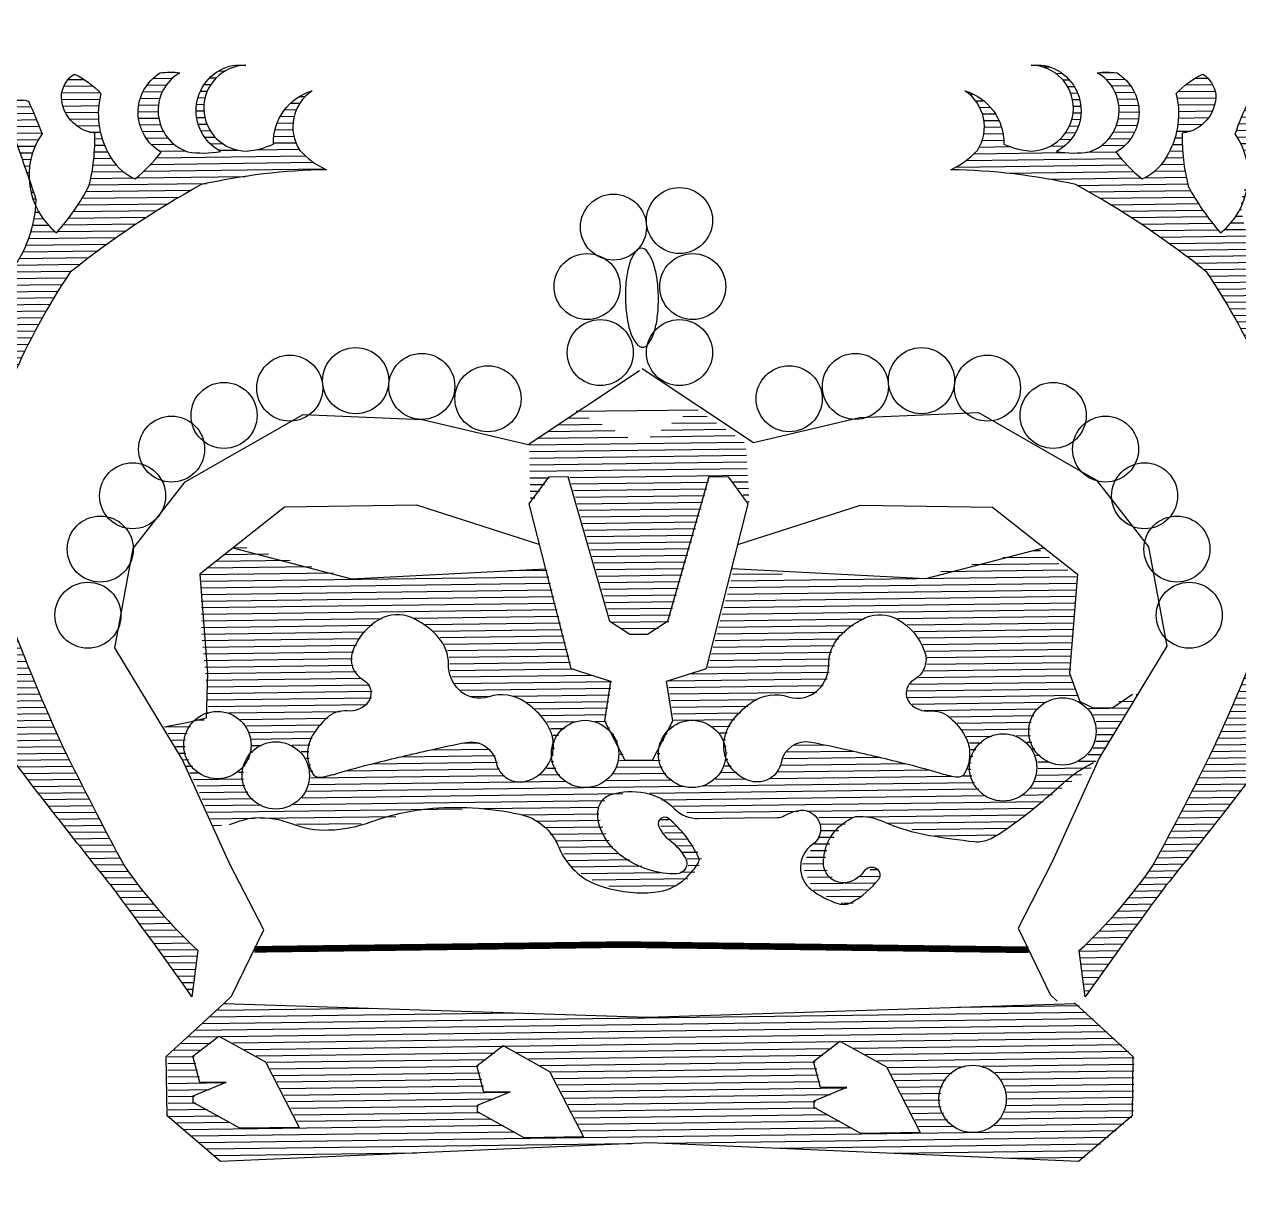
# Model space of a CAD drawing. Extents: x 0 to 1002, y -1330 to 297.
# Drawn here: x 363.824 to 365.791, y 76.65 to 78.538 of the extents above; entities that cross this region are included whole.
import ezdxf
from ezdxf.enums import TextEntityAlignment as Align

# ---------------------------------------------------------------- set-up
doc = ezdxf.new("R2010")
doc.units = 0
doc.header["$LTSCALE"] = 12
doc.header["$MEASUREMENT"] = 0
doc.layers.get('0').update_dxf_attribs({"linetype": 'CONTINUOUS'})
for name, color, linetype in [('RED', 10, 'CONTINUOUS'), ('TBLK07', 4, 'CONTINUOUS'), ('TBLK18', 4, 'CONTINUOUS'), ('TBLK25', 1, 'CONTINUOUS'), ('TBLK35', 3, 'CONTINUOUS'), ('TBLK50', 7, 'CONTINUOUS')]:
    doc.layers.add(name, color=color, linetype=linetype)
doc.styles.add('ISO', font='iso3098b.shx')

# ---------------------------------------------------------------- blocks, each defined once
blk = doc.blocks.new('*X38')
at = {"color": 0, "linetype": 'Continuous'}
for p, q in [((459.9, 530), (460.99, 530)), ((461.86, 529), (462.85, 529)), ((462.93, 528), (463.92, 528)), ((468.2, 529), (470.78, 529)), ((469.47, 528), (472.35, 528)), ((482.96, 528), (484.85, 528)), ((448.79, 526), (449.41, 526)), ((463.63, 527), (464.64, 527)), ((464.09, 526), (465.13, 526)), ((470.29, 527), (473.18, 527)), ((470.83, 526), (473.75, 526)), ((480.35, 526), (485.97, 526)), ((481.49, 527), (485.58, 527)), ((449.69, 525), (450.91, 525)), ((464.36, 525), (465.45, 525)), ((471.18, 525), (474.13, 525)), ((480.23, 525), (486.05, 525)), ((450.3, 524), (451.92, 524)), ((450.69, 523), (452.64, 523)), ((464.43, 523), (465.62, 523)), ((464.47, 524), (465.61, 524)), ((471.36, 524), (474.34, 524)), ((471.38, 523), (474.41, 523)), ((480.37, 524), (485.88, 524)), ((480.43, 523), (485.52, 523)), ((490.37, 523), (494.9, 523)), ((490.84, 524), (494.23, 524)), ((450.9, 522), (453.17, 522)), ((450.96, 521), (453.54, 521)), ((463.84, 521), (465.2, 521)), ((464.22, 522), (465.49, 522)), ((470.96, 521), (474.1, 521)), ((471.25, 522), (474.33, 522)), ((480.3, 521), (483.98, 521)), ((480.41, 522), (484.93, 522)), ((489.51, 521), (494.1, 521)), ((489.93, 522), (494.51, 522)), ((450.6, 519), (453.87, 519)), ((450.86, 520), (453.77, 520)), ((462.37, 519), (464.07, 519)), ((463.25, 520), (464.75, 520)), ((469.77, 519), (473.11, 519)), ((470.48, 520), (473.71, 520)), ((479.84, 519), (480.9, 519)), ((480.11, 520), (482.23, 520)), ((489.11, 520), (493.66, 520)), ((489.22, 519), (493.19, 519)), ((449.34, 517), (463.04, 517)), ((450.15, 518), (454.82, 518)), ((460.93, 518), (463.08, 518)), ((466.39, 517), (470.92, 517)), ((468.68, 518), (472.25, 518)), ((478.98, 517), (480.94, 517)), ((479.46, 518), (480.9, 518)), ((489.76, 518), (492.74, 518)), ((490.17, 517), (492.36, 517)), ((506.81, 517), (506.88, 517)), ((446.57, 515), (472.46, 515)), ((448.15, 516), (471.59, 516)), ((477.69, 515), (481.11, 515)), ((478.43, 516), (481.01, 516)), ((490.48, 516), (491.99, 516)), ((490.68, 515), (491.62, 515)), ((503.62, 515), (507.79, 515)), ((504.99, 516), (507.83, 516)), ((454.15, 514), (473.44, 514)), ((476.66, 514), (481.25, 514)), ((490.79, 514), (491.26, 514)), ((502.53, 514), (507.64, 514)), ((460.6, 513), (474.56, 513)), ((464.91, 512), (481.63, 512)), ((475.07, 513), (481.42, 513)), ((490.54, 512), (490.74, 512)), ((490.81, 513), (490.9, 513)), ((501.3, 512), (506.91, 512)), ((501.69, 513), (507.35, 513)), ((466.64, 511), (482.06, 511)), ((468.31, 510), (482.62, 510)), ((489.84, 510), (490.31, 510)), ((490.19, 511), (490.57, 511)), ((500.48, 510), (505.46, 510)), ((500.89, 511), (506.3, 511)), ((469.93, 509), (483.22, 509)), ((471.5, 508), (483.87, 508)), ((489.47, 508), (489.75, 508)), ((489.67, 509), (489.95, 509)), ((499.62, 508), (502.57, 508)), ((500.05, 509), (504.26, 509)), ((473.02, 507), (484.57, 507)), ((474.51, 506), (485.32, 506)), ((488.07, 506), (490.06, 506)), ((488.85, 507), (489.88, 507)), ((498.72, 506), (501.77, 506)), ((499.17, 507), (502.16, 507)), ((475.95, 505), (486.13, 505)), ((477.36, 504), (490.6, 504)), ((487.08, 505), (490.3, 505)), ((497.78, 504), (501.01, 504)), ((498.25, 505), (501.38, 505)), ((516.87, 504), (520.36, 504)), ((478.73, 503), (490.95, 503)), ((497.3, 503), (500.64, 503)), ((514.29, 503), (522.38, 503)), ((480.06, 502), (491.37, 502)), ((481.36, 501), (491.86, 501)), ((496.3, 501), (499.95, 501)), ((496.8, 502), (500.29, 502)), ((511.63, 501), (521.63, 501)), ((512.89, 502), (522.06, 502)), ((482.64, 500), (492.42, 500)), ((483.88, 499), (493.06, 499)), ((495.24, 499), (499.29, 499)), ((495.77, 500), (499.62, 500)), ((509.44, 499), (520.34, 499)), ((510.48, 500), (521.03, 500)), ((484.75, 498), (493.8, 498)), ((485.39, 497), (498.68, 497)), ((494.7, 498), (498.98, 498)), ((509.02, 497), (518.71, 497)), ((509.22, 498), (519.57, 498)), ((486, 496), (498.39, 496)), ((486.6, 495), (498.11, 495)), ((508.49, 495), (516.68, 495)), ((508.77, 496), (517.76, 496)), ((487.19, 494), (497.83, 494)), ((487.76, 493), (497.57, 493)), ((507.81, 493), (514.07, 493)), ((508.17, 494), (515.47, 494)), ((488.31, 492), (497.32, 492)), ((488.85, 491), (497.07, 491)), ((506.96, 491), (511.7, 491)), ((507.41, 492), (512.43, 492)), ((489.38, 490), (496.84, 490)), ((506.47, 490), (511.12, 490)), ((489.89, 489), (496.61, 489)), ((490.39, 488), (496.4, 488)), ((505.34, 488), (509.96, 488)), ((505.93, 489), (510.54, 489)), ((490.88, 487), (496.19, 487)), ((491.35, 486), (496.22, 486)), ((503.99, 486), (508.8, 486)), ((504.7, 487), (509.38, 487)), ((491.81, 485), (496.91, 485)), ((492.25, 484), (497.76, 484)), ((502.31, 484), (507.64, 484)), ((503.24, 485), (508.22, 485)), ((492.68, 483), (498.83, 483)), ((493.02, 482), (506.48, 482)), ((501.15, 483), (507.06, 483)), ((493.21, 481), (505.9, 481)), ((493.39, 480), (505.32, 480)), ((493.57, 479), (504.74, 479)), ((493.74, 478), (504.16, 478)), ((493.9, 477), (503.58, 477)), ((494.05, 476), (503, 476)), ((494.2, 475), (502.42, 475)), ((511.16, 475), (519.62, 475)), ((494.34, 474), (501.84, 474)), ((494.47, 473), (501.26, 473)), ((511.59, 474), (520.73, 474)), ((512.26, 473), (521.74, 473)), ((494.59, 472), (500.68, 472)), ((494.71, 471), (500.11, 471)), ((512.73, 472), (522.66, 472)), ((513.05, 471), (523.51, 471)), ((494.82, 470), (499.61, 470)), ((494.92, 469), (499.52, 469)), ((513.23, 470), (524.29, 470)), ((513.28, 469), (524.92, 469)), ((495.02, 468), (499.51, 468)), ((513.2, 468), (525.42, 468)), ((495.11, 467), (499.6, 467)), ((495.19, 466), (499.77, 466)), ((512.65, 466), (518.5, 466)), ((513, 467), (525.88, 467)), ((519.55, 466), (526.32, 466)), ((495.26, 465), (500.05, 465)), ((495.33, 464), (500.42, 464)), ((511.44, 464), (516.17, 464)), ((512.15, 465), (517.22, 465)), ((519.79, 465), (526.37, 465)), ((520.4, 464), (525.76, 464)), ((495.39, 463), (500.91, 463)), ((495.4, 462), (501.69, 462)), ((508.93, 462), (514.55, 462)), ((510.44, 463), (515.29, 463)), ((521.84, 463), (524.32, 463)), ((495.18, 460), (514.37, 460)), ((495.29, 461), (514.37, 461)), ((494.94, 458), (514.61, 458)), ((495.06, 459), (514.46, 459)), ((494.81, 457), (514.86, 457)), ((494.52, 455), (504.53, 455)), ((494.67, 456), (505.97, 456)), ((509.1, 456), (515.18, 456)), ((509.98, 455), (515.6, 455)), ((494.22, 453), (502.71, 453)), ((494.37, 454), (503.49, 454)), ((510.91, 454), (516.14, 454)), ((511.88, 453), (516.84, 453)), ((493.89, 451), (501.64, 451)), ((494.05, 452), (502.1, 452)), ((512.9, 452), (517.75, 452)), ((513.98, 451), (518.97, 451)), ((530.67, 451), (531.15, 451)), ((493.53, 449), (501.08, 449)), ((493.71, 450), (501.3, 450)), ((515.12, 450), (520.76, 450)), ((516.33, 449), (530.96, 449)), ((528.88, 450), (531.09, 450)), ((493.14, 447), (500.95, 447)), ((493.34, 448), (500.96, 448)), ((517.61, 448), (530.78, 448)), ((518.98, 447), (530.54, 447)), ((492.88, 446), (501.41, 446)), ((520.44, 446), (530.23, 446)), ((492.09, 444), (510.86, 444)), ((492.49, 445), (509.42, 445)), ((521.91, 445), (529.86, 445)), ((523.44, 444), (529.41, 444)), ((491.29, 442), (513.7, 442)), ((491.69, 443), (512.29, 443)), ((525.08, 443), (528.89, 443)), ((526.85, 442), (528.28, 442)), ((490.47, 440), (516.49, 440)), ((490.88, 441), (515.1, 441)), ((489.63, 438), (519.23, 438)), ((490.05, 439), (517.87, 439)), ((527.89, 438), (529.77, 438)), ((488.78, 436), (500.07, 436)), ((489.21, 437), (503.37, 437)), ((505.8, 437), (520.56, 437)), ((506.79, 436), (521.87, 436)), ((527.43, 436), (533.9, 436)), ((527.83, 437), (532.24, 437)), ((487.9, 434), (497.82, 434)), ((488.34, 435), (498.57, 435)), ((507.65, 435), (523.16, 435)), ((508.39, 434), (536.21, 434)), ((526.49, 435), (535.17, 435)), ((487.46, 433), (497.12, 433)), ((509.04, 433), (516.33, 433)), ((520.47, 433), (537.06, 433)), ((486.56, 431), (495.85, 431)), ((487.01, 432), (496.46, 432)), ((507.33, 431), (513.99, 431)), ((509.6, 432), (514.99, 432)), ((524.01, 432), (537.78, 432)), ((525.97, 431), (538.37, 431)), ((485.64, 429), (494.74, 429)), ((486.1, 430), (495.28, 430)), ((505.85, 429), (512.65, 429)), ((506.38, 430), (513.23, 430)), ((526.73, 430), (538.87, 430)), ((527.66, 429), (539.28, 429)), ((484.7, 427), (493.78, 427)), ((485.17, 428), (494.25, 428)), ((505.59, 427), (511.6, 427)), ((505.6, 428), (512.09, 428)), ((528.8, 428), (539.52, 428)), ((530.27, 427), (539.21, 427)), ((483.7, 425), (492.45, 425)), ((484.21, 426), (493.23, 426)), ((505.79, 426), (511.2, 426)), ((506.26, 425), (510.87, 425)), ((532.34, 426), (538.84, 426)), ((482.67, 423), (490.87, 423)), ((483.18, 424), (491.66, 424)), ((507.12, 424), (510.62, 424)), ((509.08, 423), (510.43, 423)), ((482.15, 422), (490.08, 422)), ((481.1, 420), (488.5, 420)), ((481.62, 421), (489.29, 421)), ((480.04, 418), (486.9, 418)), ((480.57, 419), (487.7, 419)), ((478.97, 416), (485.3, 416)), ((479.51, 417), (486.1, 417)), ((477.89, 414), (483.69, 414)), ((478.43, 415), (484.49, 415)), ((476.8, 412), (482.07, 412)), ((477.35, 413), (482.88, 413)), ((476.25, 411), (481.25, 411)), ((475.14, 409), (479.62, 409)), ((475.7, 410), (480.44, 410)), ((473.7, 407), (477.98, 407)), ((474.45, 408), (478.8, 408)), ((472.14, 405), (476.37, 405)), ((472.93, 406), (477.15, 406)), ((470.46, 403), (474.84, 403)), ((471.31, 404), (475.61, 404)), ((468.67, 401), (473.33, 401)), ((469.58, 402), (474.08, 402)), ((467.73, 400), (472.57, 400)), ((465.73, 398), (471.07, 398)), ((466.75, 399), (471.82, 399)), ((463.71, 396), (469.58, 396)), ((464.68, 397), (470.33, 397)), ((463.83, 395), (468.84, 395)), ((463.94, 394), (468.11, 394)), ((464.06, 393), (467.37, 393)), ((464.18, 392), (466.64, 392)), ((464.29, 391), (465.91, 391)), ((464.41, 390), (465.19, 390))]:
    blk.add_line(p, q, dxfattribs=at)
blk = doc.blocks.new('*X34')
at = {"color": 0, "linetype": 'Continuous'}
for p, q in [((52207.64, 34366), (52210.69, 34366)), ((52208.75, 34367), (52227.2, 34367)), ((52224.87, 34366), (52228.58, 34366)), ((52204.55, 34364), (52214.56, 34364)), ((52206.1, 34365), (52212.63, 34365)), ((52221.54, 34364), (52231.35, 34364)), ((52223.2, 34365), (52229.97, 34365)), ((52201.6, 34362), (52234.11, 34362)), ((52203.01, 34363), (52216.5, 34363)), ((52219.87, 34363), (52232.73, 34363)), ((52201.6, 34361), (52234.36, 34361)), ((52201.6, 34360), (52234.41, 34360)), ((52201.6, 34359), (52234.46, 34359)), ((52201.6, 34358), (52234.51, 34358)), ((52201.6, 34357), (52204.53, 34357)), ((52207.63, 34357), (52234.57, 34357)), ((52201.6, 34356), (52203.78, 34356)), ((52201.6, 34355), (52203.03, 34355)), ((52207.9, 34356), (52228.65, 34356)), ((52208.17, 34355), (52228.35, 34355)), ((52232.42, 34356), (52234.62, 34356)), ((52233.13, 34355), (52234.67, 34355)), ((52201.6, 34354), (52202.28, 34354)), ((52208.44, 34354), (52228.05, 34354)), ((52208.72, 34353), (52227.75, 34353)), ((52233.84, 34354), (52234.72, 34354)), ((52234.55, 34353), (52234.77, 34353)), ((52208.99, 34352), (52227.45, 34352)), ((52209.26, 34351), (52227.15, 34351)), ((52209.54, 34350), (52226.85, 34350)), ((52209.81, 34349), (52226.55, 34349)), ((52156.75, 34347), (52158.6, 34347)), ((52210.08, 34348), (52226.24, 34348)), ((52210.35, 34347), (52225.94, 34347)), ((52155.31, 34346), (52161.86, 34346)), ((52210.63, 34346), (52225.64, 34346)), ((52152.45, 34344), (52168.38, 34344)), ((52153.88, 34345), (52165.12, 34345)), ((52210.9, 34345), (52225.34, 34345)), ((52211.17, 34344), (52225.04, 34344)), ((52273.03, 34344), (52280.13, 34344)), ((52277.72, 34345), (52278.76, 34345)), ((52151.6, 34343), (52171.64, 34343)), ((52151.6, 34342), (52204.26, 34342)), ((52198.24, 34343), (52204.02, 34343)), ((52211.44, 34343), (52224.74, 34343)), ((52211.72, 34342), (52224.44, 34342)), ((52232.09, 34342), (52239.58, 34342)), ((52263.65, 34342), (52282.87, 34342)), ((52268.34, 34343), (52281.5, 34343)), ((52151.6, 34341), (52204.5, 34341)), ((52151.6, 34340), (52204.74, 34340)), ((52211.99, 34341), (52224.14, 34341)), ((52212.26, 34340), (52223.84, 34340)), ((52231.54, 34340), (52284.04, 34340)), ((52231.82, 34341), (52284.11, 34341)), ((52151.6, 34339), (52204.98, 34339)), ((52151.6, 34338), (52205.22, 34338)), ((52212.54, 34339), (52223.54, 34339)), ((52212.81, 34338), (52223.24, 34338)), ((52230.98, 34338), (52283.9, 34338)), ((52231.26, 34339), (52283.97, 34339)), ((52151.6, 34337), (52205.46, 34337)), ((52151.6, 34336), (52178.94, 34336)), ((52183.8, 34336), (52205.7, 34336)), ((52213.08, 34337), (52222.94, 34337)), ((52213.35, 34336), (52222.63, 34336)), ((52230.42, 34336), (52283.76, 34336)), ((52230.7, 34337), (52283.83, 34337)), ((52151.6, 34335), (52177.42, 34335)), ((52185.51, 34335), (52205.94, 34335)), ((52213.74, 34335), (52222.33, 34335)), ((52230.14, 34335), (52251.9, 34335)), ((52256.97, 34335), (52283.69, 34335)), ((52151.6, 34334), (52176.36, 34334)), ((52151.64, 34333), (52175.58, 34333)), ((52186.73, 34334), (52206.18, 34334)), ((52187.68, 34333), (52206.42, 34333)), ((52215.24, 34334), (52220.78, 34334)), ((52229.59, 34333), (52248.95, 34333)), ((52229.86, 34334), (52250.18, 34334)), ((52258.44, 34334), (52283.62, 34334)), ((52259.45, 34333), (52283.55, 34333)), ((52151.73, 34332), (52175, 34332)), ((52151.82, 34331), (52174.57, 34331)), ((52188.35, 34332), (52206.66, 34332)), ((52188.78, 34331), (52206.9, 34331)), ((52229.03, 34331), (52247.36, 34331)), ((52229.31, 34332), (52248.01, 34332)), ((52260.21, 34332), (52283.48, 34332)), ((52260.78, 34331), (52283.41, 34331)), ((52151.91, 34330), (52174.38, 34330)), ((52152.01, 34329), (52174.48, 34329)), ((52189.03, 34330), (52207.14, 34330)), ((52189.1, 34329), (52207.38, 34329)), ((52228.47, 34329), (52246.72, 34329)), ((52228.75, 34330), (52246.95, 34330)), ((52261.2, 34330), (52283.34, 34330)), ((52261.4, 34329), (52283.26, 34329)), ((52152.1, 34328), (52174.89, 34328)), ((52152.19, 34327), (52175.8, 34327)), ((52189.16, 34328), (52207.87, 34328)), ((52189.41, 34327), (52210.87, 34327)), ((52225.44, 34327), (52246.53, 34327)), ((52228.19, 34328), (52246.66, 34328)), ((52260.91, 34327), (52283.12, 34327)), ((52261.31, 34328), (52283.19, 34328)), ((52152.28, 34326), (52176.94, 34326)), ((52152.38, 34325), (52177.28, 34325)), ((52189.89, 34326), (52213.59, 34326)), ((52190.69, 34325), (52213.42, 34325)), ((52222.16, 34326), (52246.19, 34326)), ((52222.23, 34325), (52245.6, 34325)), ((52258.79, 34325), (52283.45, 34325)), ((52260.03, 34326), (52283.05, 34326)), ((52152.41, 34324), (52177.17, 34324)), ((52152.44, 34323), (52176.51, 34323)), ((52192.29, 34324), (52195.32, 34324)), ((52198.69, 34324), (52213.25, 34324)), ((52200.73, 34323), (52213.09, 34323)), ((52222.37, 34324), (52244.61, 34324)), ((52222.51, 34323), (52235.62, 34323)), ((52258.38, 34324), (52283.84, 34324)), ((52258.44, 34323), (52284.24, 34323)), ((52292.98, 34323), (52293.33, 34323)), ((52152.29, 34322), (52152.48, 34322)), ((52155.6, 34322), (52172.38, 34322)), ((52201.95, 34322), (52212.92, 34322)), ((52222.65, 34322), (52234.13, 34322)), ((52259.02, 34322), (52279.39, 34322)), ((52284.47, 34322), (52284.63, 34322)), ((52290.3, 34322), (52292.67, 34322)), ((52145.8, 34320), (52149.7, 34320)), ((52150.57, 34321), (52151.81, 34321)), ((52157.32, 34321), (52170.5, 34321)), ((52158.19, 34320), (52169.52, 34320)), ((52202.93, 34321), (52212.75, 34321)), ((52203.71, 34320), (52208.22, 34320)), ((52210.98, 34320), (52212.65, 34320)), ((52222.79, 34321), (52233, 34321)), ((52222.93, 34320), (52232.1, 34320)), ((52260.83, 34321), (52278.15, 34321)), ((52264.8, 34320), (52277.44, 34320)), ((52285.71, 34321), (52292.02, 34321)), ((52286.42, 34320), (52291.37, 34320)), ((52146.34, 34319), (52149.18, 34319)), ((52146.88, 34318), (52148.91, 34318)), ((52158.71, 34319), (52168.74, 34319)), ((52158.98, 34318), (52168.13, 34318)), ((52204.26, 34319), (52206.33, 34319)), ((52204.63, 34318), (52205.41, 34318)), ((52212.88, 34319), (52213.15, 34319)), ((52213.65, 34318), (52213.79, 34318)), ((52221.77, 34318), (52221.89, 34318)), ((52222.43, 34319), (52222.8, 34319)), ((52228.81, 34319), (52231.43, 34319)), ((52229.84, 34318), (52230.97, 34318)), ((52265.79, 34319), (52277.03, 34319)), ((52266.57, 34318), (52276.85, 34318)), ((52286.83, 34319), (52290.71, 34319)), ((52287.01, 34318), (52290.06, 34318)), ((52147.42, 34317), (52148.85, 34317)), ((52147.95, 34316), (52148.98, 34316)), ((52158.91, 34316), (52159.06, 34316)), ((52159.04, 34317), (52160.41, 34317)), ((52165.06, 34317), (52167.75, 34317)), ((52166.4, 34316), (52167.6, 34316)), ((52186.11, 34316), (52195.06, 34316)), ((52191.11, 34317), (52193.38, 34317)), ((52204.58, 34316), (52204.81, 34316)), ((52204.81, 34317), (52204.87, 34317)), ((52214.15, 34317), (52214.33, 34317)), ((52214.62, 34316), (52214.65, 34316)), ((52220.83, 34316), (52220.83, 34316)), ((52221.17, 34317), (52221.36, 34317)), ((52230.44, 34317), (52230.69, 34317)), ((52230.6, 34316), (52230.78, 34316)), ((52241.16, 34316), (52245.77, 34316)), ((52267.2, 34317), (52271.05, 34317)), ((52267.61, 34316), (52269.43, 34316)), ((52274.7, 34317), (52276.86, 34317)), ((52276.32, 34316), (52277.08, 34316)), ((52286.78, 34316), (52288.75, 34316)), ((52286.99, 34317), (52289.41, 34317)), ((52148.47, 34315), (52149.33, 34315)), ((52149, 34314), (52149.96, 34314)), ((52157.87, 34314), (52157.93, 34314)), ((52158.31, 34315), (52158.56, 34315)), ((52167.15, 34315), (52167.61, 34315)), ((52167.59, 34314), (52167.79, 34314)), ((52177.22, 34314), (52196.12, 34314)), ((52181.56, 34315), (52195.78, 34315)), ((52204.24, 34314), (52204.62, 34314)), ((52204.5, 34315), (52204.63, 34315)), ((52214.58, 34314), (52220.78, 34314)), ((52214.7, 34315), (52215.15, 34315)), ((52220.3, 34315), (52220.71, 34315)), ((52230.7, 34315), (52230.9, 34315)), ((52230.83, 34314), (52230.99, 34314)), ((52239.43, 34314), (52254.08, 34314)), ((52239.99, 34315), (52250.05, 34315)), ((52267.8, 34315), (52268.59, 34315)), ((52267.81, 34314), (52268.09, 34314)), ((52277.16, 34315), (52277.53, 34315)), ((52277.66, 34314), (52278.3, 34314)), ((52285.56, 34314), (52287.45, 34314)), ((52286.33, 34315), (52288.1, 34315)), ((52149.53, 34313), (52151.02, 34313)), ((52150.05, 34312), (52157.65, 34312)), ((52156.87, 34313), (52157.66, 34313)), ((52167.8, 34313), (52168.14, 34313)), ((52167.81, 34312), (52197.17, 34312)), ((52173.31, 34313), (52196.44, 34313)), ((52202.53, 34312), (52205.55, 34312)), ((52203.59, 34313), (52204.95, 34313)), ((52213.66, 34312), (52221.6, 34312)), ((52214.25, 34313), (52221.07, 34313)), ((52230.01, 34312), (52232.33, 34312)), ((52230.55, 34313), (52231.5, 34313)), ((52238.62, 34312), (52261.53, 34312)), ((52239.14, 34313), (52257.96, 34313)), ((52267.33, 34312), (52267.78, 34312)), ((52267.65, 34313), (52267.83, 34313)), ((52277.92, 34313), (52279.69, 34313)), ((52277.97, 34312), (52286, 34312)), ((52284.17, 34313), (52286.79, 34313)), ((52150.57, 34311), (52157.85, 34311)), ((52167.62, 34311), (52206.56, 34311)), ((52212.65, 34311), (52222.5, 34311)), ((52229.11, 34311), (52233.77, 34311)), ((52237.51, 34311), (52264.99, 34311)), ((52266.62, 34311), (52267.93, 34311)), ((52277.82, 34311), (52284.53, 34311)), ((52150.97, 34310), (52158.27, 34310)), ((52151.36, 34309), (52158.99, 34309)), ((52166.48, 34309), (52215.05, 34309)), ((52167.2, 34310), (52224.33, 34310)), ((52219.11, 34309), (52268.93, 34309)), ((52227.28, 34310), (52268.29, 34310)), ((52276.81, 34309), (52281.59, 34309)), ((52277.46, 34310), (52283.06, 34310)), ((52151.75, 34308), (52160.26, 34308)), ((52152.14, 34307), (52190.71, 34307)), ((52165.2, 34308), (52212.3, 34308)), ((52193.91, 34307), (52211.36, 34307)), ((52220.91, 34308), (52270.04, 34308)), ((52222.7, 34307), (52278.64, 34307)), ((52275.71, 34308), (52280.11, 34308)), ((52152.54, 34306), (52159.15, 34306)), ((52152.93, 34305), (52154.24, 34305)), ((52160.1, 34306), (52180.64, 34306)), ((52165.6, 34305), (52175.38, 34305)), ((52199.81, 34306), (52211.36, 34306)), ((52201.81, 34305), (52211.57, 34305)), ((52220.72, 34305), (52221.94, 34305)), ((52224.7, 34306), (52241.63, 34306)), ((52242.94, 34306), (52277.2, 34306)), ((52244.67, 34305), (52249.94, 34305)), ((52251.17, 34305), (52275.9, 34305)), ((52203.25, 34304), (52211.96, 34304)), ((52203.98, 34303), (52212.38, 34303)), ((52220.72, 34304), (52223.14, 34304)), ((52221.29, 34303), (52224.1, 34303)), ((52245.01, 34304), (52248.67, 34304)), ((52245.01, 34303), (52247.62, 34303)), ((52255.05, 34304), (52274.6, 34304)), ((52258.72, 34303), (52273.29, 34303)), ((52204.72, 34302), (52212.87, 34302)), ((52205.46, 34301), (52213.36, 34301)), ((52222.02, 34302), (52224.9, 34302)), ((52222.96, 34301), (52225.59, 34301)), ((52243.94, 34301), (52246.29, 34301)), ((52244.55, 34302), (52246.96, 34302)), ((52262.14, 34302), (52271.79, 34302)), ((52206.01, 34300), (52214.22, 34300)), ((52223.9, 34300), (52226.26, 34300)), ((52243.33, 34300), (52245.82, 34300)), ((52206.54, 34299), (52215.91, 34299)), ((52207.08, 34298), (52217.8, 34298)), ((52224.65, 34299), (52226.82, 34299)), ((52224.79, 34298), (52226.5, 34298)), ((52242.12, 34298), (52245.35, 34298)), ((52242.73, 34299), (52245.58, 34299)), ((52208.56, 34297), (52220.52, 34297)), ((52210.22, 34296), (52224.74, 34296)), ((52223.56, 34297), (52225.79, 34297)), ((52242.4, 34297), (52245.81, 34297)), ((52242.84, 34296), (52246.59, 34296)), ((52250.44, 34296), (52253.75, 34296)), ((52252.36, 34297), (52253.61, 34297)), ((52212.76, 34295), (52222.64, 34295)), ((52243.28, 34295), (52248.28, 34295)), ((52243.74, 34294), (52251.88, 34294)), ((52248.52, 34295), (52252.97, 34295)), ((52245.7, 34293), (52250.79, 34293)), ((52247.88, 34292), (52249.71, 34292))]:
    blk.add_line(p, q, dxfattribs=at)
blk = doc.blocks.new('*X37')
at = {"color": 0, "linetype": 'Continuous'}
for p, q in [((312.33, 530), (314.73, 530)), ((325.15, 530), (328.1, 530)), ((333.77, 530), (334.78, 530)), ((335.09, 531), (336.12, 531)), ((311.3, 528), (317.11, 528)), ((311.66, 529), (316.07, 529)), ((323.62, 528), (326.57, 528)), ((324.24, 529), (327.18, 529)), ((332.33, 528), (333.38, 528)), ((332.92, 529), (333.94, 529)), ((302.44, 526), (306.64, 526)), ((304.56, 527), (305.54, 527)), ((311.29, 527), (317.07, 527)), ((311.48, 526), (316.91, 526)), ((322.96, 526), (325.95, 526)), ((323.21, 527), (326.17, 527)), ((331.72, 526), (332.84, 526)), ((331.94, 527), (333.03, 527)), ((345.98, 526), (347.38, 526)), ((347.33, 527), (348.22, 527)), ((302.55, 525), (307.06, 525)), ((311.87, 525), (316.83, 525)), ((322.86, 525), (325.88, 525)), ((331.64, 525), (332.82, 525)), ((345.05, 525), (346.82, 525)), ((302.92, 524), (307.46, 524)), ((303.31, 523), (307.84, 523)), ((312.5, 524), (316.84, 524)), ((313.5, 523), (316.93, 523)), ((322.91, 524), (325.97, 524)), ((323.11, 523), (326.21, 523)), ((331.71, 524), (332.95, 524)), ((331.92, 523), (333.24, 523)), ((343.88, 523), (346.29, 523)), ((344.37, 524), (346.47, 524)), ((303.74, 522), (308.21, 522)), ((304.19, 521), (307.73, 521)), ((315.47, 522), (317.1, 522)), ((316.27, 521), (317.36, 521)), ((323.46, 522), (326.63, 522)), ((324.01, 521), (327.28, 521)), ((332.3, 522), (333.73, 522)), ((332.87, 521), (334.46, 521)), ((343.35, 521), (346.39, 521)), ((343.55, 522), (346.26, 522)), ((289.39, 519), (291.75, 519)), ((304.56, 520), (307.21, 520)), ((304.9, 519), (306.81, 519)), ((316.16, 519), (318.18, 519)), ((316.23, 520), (317.72, 520)), ((324.8, 520), (328.24, 520)), ((326, 519), (329.85, 519)), ((333.71, 520), (335.59, 520)), ((334.98, 519), (337.84, 519)), ((340.55, 519), (347.17, 519)), ((343.27, 520), (346.68, 520)), ((289.27, 518), (293.13, 518)), ((289.38, 517), (294.23, 517)), ((305.25, 518), (306.51, 518)), ((305.58, 517), (306.32, 517)), ((315.93, 517), (319.42, 517)), ((316.06, 518), (318.7, 518)), ((324.68, 517), (349.31, 517)), ((325.59, 518), (348.09, 518)), ((289.62, 516), (295.13, 516)), ((290, 515), (295.57, 515)), ((305.92, 516), (306.22, 516)), ((306.21, 515), (306.25, 515)), ((315.55, 515), (321.92, 515)), ((315.76, 516), (320.41, 516)), ((322.48, 515), (338.98, 515)), ((323.65, 516), (350.94, 516)), ((290.54, 514), (295.95, 514)), ((306.29, 514), (306.57, 514)), ((315.31, 514), (333.07, 514)), ((291.28, 513), (296.33, 513)), ((292.32, 512), (296.72, 512)), ((306.47, 513), (306.9, 513)), ((306.74, 512), (307.22, 512)), ((314.2, 512), (328.95, 512)), ((314.8, 513), (330.73, 513)), ((293.9, 511), (297.12, 511)), ((294.58, 510), (297.53, 510)), ((307.08, 510), (307.61, 510)), ((307.12, 511), (307.2, 511)), ((312.86, 510), (325.55, 510)), ((313.55, 511), (327.22, 511)), ((294.95, 509), (297.95, 509)), ((295.31, 508), (298.38, 508)), ((306.67, 508), (309.04, 508)), ((306.9, 509), (308.24, 509)), ((311.3, 508), (322.36, 508)), ((312.11, 509), (323.93, 509)), ((274.44, 506), (282.49, 506)), ((275.11, 507), (280.42, 507)), ((295.66, 507), (298.82, 507)), ((296, 506), (299.26, 506)), ((306.04, 506), (319.34, 506)), ((306.38, 507), (310.07, 507)), ((310.42, 507), (320.83, 507)), ((274.75, 505), (283.82, 505)), ((275.18, 504), (285.02, 504)), ((296.33, 505), (299.72, 505)), ((296.64, 504), (300.19, 504)), ((305.15, 504), (316.49, 504)), ((305.63, 505), (317.9, 505)), ((275.77, 503), (286.11, 503)), ((296.95, 503), (300.67, 503)), ((304.6, 503), (315.12, 503)), ((276.44, 502), (287.11, 502)), ((277.18, 501), (287.39, 501)), ((297.25, 502), (301.17, 502)), ((297.54, 501), (301.67, 501)), ((303.24, 501), (312.48, 501)), ((303.97, 502), (313.79, 502)), ((278, 500), (287.56, 500)), ((278.92, 499), (287.78, 499)), ((297.81, 500), (302.18, 500)), ((298.08, 499), (311.04, 499)), ((302.42, 500), (311.7, 500)), ((279.95, 498), (288.03, 498)), ((281.11, 497), (288.31, 497)), ((298.34, 498), (310.39, 498)), ((298.59, 497), (309.76, 497)), ((282.44, 496), (288.64, 496)), ((283.98, 495), (289, 495)), ((298.83, 496), (309.14, 496)), ((299.06, 495), (308.54, 495)), ((284.72, 494), (289.41, 494)), ((285.27, 493), (289.86, 493)), ((299.28, 494), (307.96, 494)), ((299.49, 493), (307.39, 493)), ((285.81, 492), (290.36, 492)), ((286.36, 491), (290.9, 491)), ((299.69, 492), (306.83, 492)), ((299.88, 491), (306.29, 491)), ((286.9, 490), (291.5, 490)), ((300.07, 490), (305.77, 490)), ((287.45, 489), (292.15, 489)), ((288, 488), (292.84, 488)), ((299.71, 488), (304.76, 488)), ((300.24, 489), (305.26, 489)), ((288.54, 487), (293.68, 487)), ((289.09, 486), (294.71, 486)), ((297.88, 486), (303.8, 486)), ((298.9, 487), (304.27, 487)), ((289.63, 485), (296.01, 485)), ((290.18, 484), (303.08, 484)), ((296.54, 485), (303.34, 485)), ((290.72, 483), (302.87, 483)), ((291.27, 482), (302.67, 482)), ((291.81, 481), (302.47, 481)), ((292.36, 480), (302.28, 480)), ((292.9, 479), (302.09, 479)), ((275.07, 477), (284.46, 477)), ((276.22, 478), (284.63, 478)), ((293.45, 478), (301.92, 478)), ((294, 477), (301.75, 477)), ((273.08, 475), (283.23, 475)), ((274.03, 476), (283.75, 476)), ((294.54, 476), (301.59, 476)), ((295.09, 475), (301.43, 475)), ((271.4, 473), (282.68, 473)), ((272.2, 474), (282.89, 474)), ((295.63, 474), (301.28, 474)), ((296.18, 473), (301.14, 473)), ((270.28, 471), (282.65, 471)), ((270.8, 472), (282.6, 472)), ((296.34, 472), (301.01, 472)), ((296.35, 471), (300.89, 471)), ((269.34, 469), (276.23, 469)), ((269.79, 470), (282.83, 470)), ((277.48, 469), (283.14, 469)), ((296.1, 469), (300.66, 469)), ((296.27, 470), (300.77, 470)), ((269.56, 468), (275.91, 468)), ((278.67, 468), (283.61, 468)), ((295.84, 468), (300.55, 468)), ((270.3, 467), (275.17, 467)), ((279.65, 467), (284.27, 467)), ((280.47, 466), (285.2, 466)), ((294.99, 466), (300.36, 466)), ((295.47, 467), (300.45, 467)), ((281.16, 465), (286.56, 465)), ((281.3, 464), (289.43, 464)), ((291.7, 464), (300.33, 464)), ((294.38, 465), (300.28, 465)), ((281.16, 462), (300.51, 462)), ((281.27, 463), (300.42, 463)), ((280.7, 460), (300.7, 460)), ((280.97, 461), (300.6, 461)), ((279.89, 458), (285.61, 458)), ((280.34, 459), (286.53, 459)), ((289.24, 459), (300.81, 459)), ((290.71, 458), (300.93, 458)), ((279.3, 457), (284.64, 457)), ((291.77, 457), (301.05, 457)), ((277.55, 455), (282.55, 455)), ((278.54, 456), (283.62, 456)), ((292.57, 456), (301.17, 456)), ((293.18, 455), (301.31, 455)), ((264.28, 454), (265.42, 454)), ((264.34, 453), (267.52, 453)), ((274.1, 453), (280.2, 453)), ((276.21, 454), (281.41, 454)), ((293.65, 454), (301.45, 454)), ((293.99, 453), (301.59, 453)), ((264.47, 452), (278.92, 452)), ((264.65, 451), (277.56, 451)), ((294.22, 452), (301.74, 452)), ((294.35, 451), (301.9, 451)), ((264.89, 450), (276.11, 450)), ((265.2, 449), (274.54, 449)), ((294.29, 449), (302.24, 449)), ((294.37, 450), (302.07, 450)), ((265.57, 448), (272.99, 448)), ((266.02, 447), (271.34, 447)), ((284.45, 447), (302.93, 447)), ((285.98, 448), (302.57, 448)), ((266.54, 446), (269.56, 446)), ((282.94, 446), (303.3, 446)), ((267.16, 445), (267.61, 445)), ((279.97, 444), (304.04, 444)), ((281.45, 445), (303.67, 445)), ((277.05, 442), (304.81, 442)), ((278.51, 443), (304.42, 443)), ((261.87, 440), (267.32, 440)), ((263.98, 441), (267.16, 441)), ((274.21, 440), (305.59, 440)), ((275.62, 441), (305.2, 441)), ((259.18, 438), (269.13, 438)), ((260.36, 439), (267.84, 439)), ((271.49, 438), (287.46, 438)), ((272.84, 439), (288.39, 439)), ((294.26, 439), (305.99, 439)), ((296.04, 438), (306.39, 438)), ((257.4, 436), (273.68, 436)), ((258.21, 437), (286.66, 437)), ((278.74, 436), (285.97, 436)), ((296.87, 437), (306.79, 437)), ((297.55, 436), (307.2, 436)), ((256.17, 434), (268.67, 434)), ((256.73, 435), (269.86, 435)), ((279.99, 435), (285.36, 435)), ((280.92, 434), (287.37, 434)), ((298.19, 435), (307.62, 435)), ((298.78, 434), (308.03, 434)), ((255.7, 433), (267.81, 433)), ((281.64, 433), (288.37, 433)), ((299.34, 433), (308.46, 433)), ((255.32, 432), (266.76, 432)), ((255.49, 431), (265.43, 431)), ((282.19, 432), (288.92, 432)), ((282.71, 431), (289.18, 431)), ((299.86, 432), (308.89, 432)), ((300.34, 431), (309.32, 431)), ((255.81, 430), (263.64, 430)), ((256.2, 429), (260.58, 429)), ((283.17, 430), (289.22, 430)), ((283.55, 429), (289.03, 429)), ((300.79, 430), (309.75, 430)), ((301.2, 429), (310.19, 429)), ((283.85, 428), (288.58, 428)), ((284.08, 427), (287.76, 427)), ((301.89, 428), (310.67, 428)), ((302.63, 427), (311.15, 427)), ((284.25, 426), (285.99, 426)), ((303.38, 426), (311.63, 426)), ((304.12, 425), (312.11, 425)), ((304.87, 424), (312.6, 424)), ((305.62, 423), (313.09, 423)), ((306.38, 422), (313.58, 422)), ((307.13, 421), (314.08, 421)), ((307.89, 420), (314.58, 420)), ((308.65, 419), (315.08, 419)), ((309.41, 418), (315.58, 418)), ((310.18, 417), (316.09, 417)), ((310.94, 416), (316.6, 416)), ((311.71, 415), (317.11, 415)), ((312.48, 414), (317.62, 414)), ((313.25, 413), (318.14, 413)), ((314.02, 412), (318.66, 412)), ((314.8, 411), (319.18, 411)), ((315.58, 410), (319.84, 410)), ((316.36, 409), (320.54, 409)), ((317.14, 408), (321.27, 408)), ((317.87, 407), (322.03, 407)), ((318.6, 406), (322.8, 406)), ((319.32, 405), (323.61, 405)), ((320.04, 404), (324.44, 404)), ((320.76, 403), (325.3, 403)), ((321.47, 402), (326.2, 402)), ((322.19, 401), (327.12, 401)), ((322.89, 400), (328.08, 400)), ((323.6, 399), (329.07, 399)), ((324.3, 398), (330.09, 398)), ((325.01, 397), (330.15, 397)), ((325.7, 396), (330.01, 396)), ((326.4, 395), (329.86, 395)), ((327.09, 394), (329.72, 394)), ((327.78, 393), (329.58, 393)), ((328.47, 392), (329.43, 392)), ((329.15, 391), (329.29, 391))]:
    blk.add_line(p, q, dxfattribs=at)
blk = doc.blocks.new('*X33')
at = {"color": 0, "linetype": 'Continuous'}
for p, q in [((52154.39, 34278), (52154.6, 34278)), ((52152.17, 34276), (52198.6, 34276)), ((52153.28, 34277), (52176.6, 34277)), ((52265.33, 34276), (52283.7, 34276)), ((52149.94, 34274), (52285.81, 34274)), ((52151.06, 34275), (52284.76, 34275)), ((52147.72, 34272), (52152.15, 34272)), ((52148.83, 34273), (52153.48, 34273)), ((52153.76, 34273), (52286.87, 34273)), ((52155.51, 34272), (52287.92, 34272)), ((52145.6, 34270), (52149.62, 34270)), ((52146.61, 34271), (52150.81, 34271)), ((52157.26, 34271), (52196.48, 34271)), ((52159.01, 34270), (52195.15, 34270)), ((52196.76, 34271), (52247.48, 34271)), ((52198.51, 34270), (52246.15, 34270)), ((52247.76, 34271), (52288.98, 34271)), ((52249.51, 34270), (52290.03, 34270)), ((52145.6, 34269), (52149.87, 34269)), ((52145.6, 34268), (52150.12, 34268)), ((52160.65, 34269), (52193.81, 34269)), ((52161.15, 34268), (52192.62, 34268)), ((52200.26, 34269), (52244.81, 34269)), ((52202.01, 34268), (52243.62, 34268)), ((52251.26, 34269), (52291.09, 34269)), ((52253.01, 34268), (52291.94, 34268)), ((52145.6, 34267), (52150.37, 34267)), ((52145.6, 34266), (52154.37, 34266)), ((52161.65, 34267), (52192.87, 34267)), ((52162.15, 34266), (52193.12, 34266)), ((52203.65, 34267), (52243.87, 34267)), ((52204.15, 34266), (52244.12, 34266)), ((52254.65, 34267), (52266.22, 34267)), ((52255.15, 34266), (52264.33, 34266)), ((52268.98, 34267), (52291.91, 34267)), ((52270.88, 34266), (52291.88, 34266)), ((52145.6, 34265), (52151.87, 34265)), ((52162.65, 34265), (52193.37, 34265)), ((52204.65, 34265), (52244.37, 34265)), ((52255.65, 34265), (52263.41, 34265)), ((52271.79, 34265), (52291.86, 34265)), ((52145.6, 34264), (52149.6, 34264)), ((52145.6, 34263), (52149.76, 34263)), ((52163.15, 34264), (52197.37, 34264)), ((52163.65, 34263), (52194.87, 34263)), ((52205.15, 34264), (52248.37, 34264)), ((52205.65, 34263), (52245.87, 34263)), ((52256.15, 34264), (52262.87, 34264)), ((52256.65, 34263), (52262.58, 34263)), ((52272.33, 34264), (52291.83, 34264)), ((52272.62, 34263), (52291.81, 34263)), ((52145.6, 34262), (52151.51, 34262)), ((52145.71, 34261), (52153.26, 34261)), ((52164.15, 34262), (52192.6, 34262)), ((52164.65, 34261), (52192.76, 34261)), ((52206.15, 34262), (52243.6, 34262)), ((52206.65, 34261), (52243.76, 34261)), ((52257.15, 34262), (52262.5, 34262)), ((52257.65, 34261), (52262.62, 34261)), ((52272.58, 34261), (52291.75, 34261)), ((52272.7, 34262), (52291.78, 34262)), ((52146.85, 34260), (52155.01, 34260)), ((52147.99, 34259), (52196.26, 34259)), ((52165.15, 34260), (52194.51, 34260)), ((52207.15, 34260), (52245.51, 34260)), ((52207.65, 34259), (52247.26, 34259)), ((52258.15, 34260), (52262.95, 34260)), ((52258.65, 34259), (52263.55, 34259)), ((52271.66, 34259), (52291.47, 34259)), ((52272.25, 34260), (52291.73, 34260)), ((52149.13, 34258), (52198.01, 34258)), ((52150.28, 34257), (52289.06, 34257)), ((52208.15, 34258), (52249.01, 34258)), ((52259.15, 34258), (52264.56, 34258)), ((52270.65, 34258), (52290.27, 34258)), ((52151.42, 34256), (52215.65, 34256)), ((52152.56, 34255), (52183.15, 34255)), ((52220.2, 34256), (52287.86, 34256)), ((52237.81, 34255), (52286.66, 34255)), ((52255.42, 34254), (52285.45, 34254)), ((52273.03, 34253), (52284.25, 34253))]:
    blk.add_line(p, q, dxfattribs=at)
blk = doc.blocks.new('State Logo')
at = {"layer": 'TBLK07', "linetype": 'Continuous'}
for points in [[(-2.0107, 7.9253, 0.171886), (-1.907, 8.1834, 0.007913), (-1.9737, 8.3751, -0.030796)], [(-2.0179, 8.4815, -0.292241), (-1.9326, 8.504, -0.021049), (-1.8884, 8.3976, 0.395575), (-1.8415, 8.0773, 0.062021), (-1.7365, 8.2284, 0.067716), (-1.7173, 8.3998, -0.386944), (-1.8259, 8.5268, -0.198882), (-1.784, 8.5915, -0.095622), (-1.6976, 8.5284, 0.193019), (-1.6737, 8.3362, 0.182899), (-1.587, 8.2517, 0.061321), (-1.5026, 8.3384, -0.567847), (-1.5059, 8.5951, -0.059919), (-1.4417, 8.5959, 0.643784), (-1.417, 8.3395, 0.086151), (-1.31, 8.3409, -0.699339), (-1.2709, 8.6195, -0.038888), (-1.2281, 8.6201, 0.993874), (-1.2245, 8.342, 0.084158), (-1.1392, 8.3645, -0.336129), (-1.0131, 8.5373, 0.413504), (-1.0534, 8.3442, 0.09625), (-0.967, 8.2812, 0.052348), (-1.3728, 8.2331, 0.042964), (-1.797, 7.9495, 0.045056), (-1.9851, 7.6047, 0.035416)], [(-1.9965, 6.8344, 0.018598), (-1.8198, 6.4088, 0.009679), (-1.6223, 6.0262, 0.054413), (-1.3834, 5.7512), (-1.3834, 5.7512), (-1.4028, 5.6012, 0.007702), (-1.6642, 5.9615, -0.006611), (-2.0123, 6.4063, 0.066166)], [(2.0731, 7.6047, 0.045056), (1.885, 7.9495, 0.042964), (1.4608, 8.2331, 0.052348), (1.0549, 8.2812, 0.09625), (1.1413, 8.3442, 0.413504), (1.101, 8.5373, -0.336129), (1.2271, 8.3645, 0.084158), (1.3124, 8.342, 0.993874), (1.316, 8.6201, -0.038888), (1.3588, 8.6195, -0.699339), (1.398, 8.3409, 0.086151), (1.5049, 8.3395, 0.643784), (1.5297, 8.5959, -0.059919), (1.5938, 8.5951, -0.567847), (1.5905, 8.3384, 0.061321), (1.675, 8.2517, 0.182899), (1.7616, 8.3362, 0.193019), (1.7855, 8.5284, -0.095622), (1.8719, 8.5915, -0.198882), (1.9139, 8.5268, -0.386944), (1.8052, 8.3998, 0.067716), (1.8244, 8.2284, 0.062021), (1.9294, 8.0773, 0.395575), (1.9764, 8.3976, -0.021049), (2.0205, 8.504, -0.292241)], [(2.1003, 6.4063, -0.006611), (1.7522, 5.9615, 0.007702), (1.4908, 5.6012), (1.4713, 5.7512, 0.054413), (1.7102, 6.0263, 0.009679), (1.9078, 6.4088, 0.018598), (2.0844, 6.8344, 0.0247)], [(-1.2817, 6.159, -0.028329), (-1.2268, 6.1769, -0.053185), (-1.1964, 6.1815, -0.105058), (-1.0801, 6.1623, 0.102121), (-0.9606, 6.1418, 0.0784), (-0.8204, 6.1688, -0.060491), (-0.6405, 6.2102, -0.040876), (-0.4939, 6.2136, -0.038804), (-0.3408, 6.1927, -0.248263), (-0.2149, 6.0866, 0.219462), (-0.081, 5.9607, 0.103478), (0.0958, 5.94, 0.169089), (0.1968, 5.9857, 0.059069), (0.2374, 6.0347, 0.251878), (0.2387, 6.0504, 0.119838), (0.1411, 6.1787, 0.762065), (0.109, 6.1557, 0.146043), (0.1437, 6.1093, -0.105969), (0.1959, 6.0499, -0.568502), (0.1668, 5.9995, -0.150172), (0.0034, 6.0474, -0.047326), (-0.0345, 6.0779, -0.054091), (-0.0616, 6.1107, -0.093231), (-0.0863, 6.1697, -0.125915), (-0.0844, 6.2174, -0.25238), (-0.0451, 6.2566, -0.121348), (0.0648, 6.2621, -0.152671), (0.1608, 6.2103, 0.205506), (0.2371, 6.1788), (0.3868, 6.1807), (0.4937, 6.1821, 0.124403), (0.5167, 6.1882, -0.066667), (0.5576, 6.2043, -0.833513), (0.6071, 6.0945, 0.510519), (0.6038, 5.9482, 0.085386), (0.6904, 5.9032, 0.202832), (0.7327, 5.9071, 0.104714), (0.8222, 5.9825, 0.436834), (0.8168, 6.0151, 0.411729), (0.7726, 6.0064, -0.233992), (0.7104, 5.971, -0.427382), (0.6427, 6.0341, -0.244826), (0.7079, 6.1635, -0.0367), (0.7381, 6.182, -0.101829), (0.7504, 6.1854, -0.123207), (0.8324, 6.171, 0.062934), (0.9866, 6.1243, 0.014218), (1.1319, 6.1039, 0.080397), (1.158, 6.1051, 0.090763), (1.2024, 6.1234, 0.027969), (1.3277, 6.2143, 0.013799), (1.3986, 6.2754, -0.017551), (1.4547, 6.3229, -0.031852), (1.4719, 6.3348, -0.012691), (1.5175, 6.3607)]]:
    blk.add_lwpolyline(points, format="xyb", dxfattribs=at)
for points in [[(0.0012, 7.8659, 0.034314), (0.0066, 7.8002, 0.046169), (0.0183, 7.7526, 0.089204), (0.0402, 7.7138, 0.22708), (0.0568, 7.7061, 0.22708), (0.0731, 7.7142, 0.089204), (0.094, 7.7536, 0.046169), (0.1045, 7.8015, 0.034314), (0.1081, 7.8673, 0.034314), (0.1028, 7.9329, 0.046169), (0.091, 7.9805, 0.089204), (0.0692, 8.0193, 0.22708), (0.0526, 8.027, 0.22708), (0.0362, 8.0189, 0.089204), (0.0154, 7.9795, 0.046169), (0.0049, 7.9316, 0.034314)], [(-0.3208, 6.2999, 0.203185), (-0.2464, 6.358, 0.206059), (-0.2372, 6.4507, 0.095546), (-0.2654, 6.5027, 0.070605), (-0.3241, 6.5566, 0.233985), (-0.4414, 6.5733, -0.284117), (-0.5386, 6.5966, -0.199923), (-0.5718, 6.6781, 0.184536), (-0.605, 6.7669, 0.054515), (-0.6448, 6.8032, 0.054808), (-0.6914, 6.8299, 0.237201), (-0.7954, 6.8243, 0.178246), (-0.8825, 6.7205, 0.364808), (-0.8485, 6.6287, -0.492341), (-0.8375, 6.5499, -0.226037), (-0.899, 6.5275, 0.210281), (-0.9653, 6.5055, 0.077316), (-1.0132, 6.4464, 0.116434), (-1.0281, 6.3977, 0.135933), (-1.0132, 6.3268, 0.331697), (-0.9842, 6.3127, 0.025893), (-0.9303, 6.3258, -0.011857), (-0.8136, 6.3577, -0.004747), (-0.6283, 6.4018, -0.007807), (-0.515, 6.4257, -0.414016), (-0.4173, 6.36, 0.434656)], [(0.4087, 6.2999, -0.203185), (0.3344, 6.358, -0.206059), (0.3251, 6.4507, -0.095546), (0.3533, 6.5027, -0.070605), (0.4121, 6.5566, -0.233985), (0.5293, 6.5733, 0.284117), (0.6265, 6.5966, 0.199923), (0.6598, 6.6781, -0.184536), (0.6929, 6.7669, -0.054515), (0.7328, 6.8032, -0.054808), (0.7793, 6.8299, -0.237201), (0.8834, 6.8243, -0.178246), (0.9705, 6.7205, -0.364808), (0.9365, 6.6287, 0.492341), (0.9254, 6.5499, 0.226037), (0.9869, 6.5275, -0.210281), (1.0532, 6.5055, -0.077316), (1.1012, 6.4464, -0.116434), (1.116, 6.3977, -0.135933), (1.1012, 6.3268, -0.331697), (1.0721, 6.3127, -0.025893), (1.0183, 6.3258, 0.011857), (0.9016, 6.3577, 0.004747), (0.7162, 6.4018, 0.007807), (0.6029, 6.4257, 0.414016), (0.5053, 6.36, -0.434656)]]:
    blk.add_lwpolyline(points, format="xyb", close=True, dxfattribs=at)
for points in [[(0.0557, 7.637), (0.4163, 7.397), (0.7597, 7.4781), (1.145, 7.4945), (1.5272, 7.2756), (1.6956, 7.0595), (1.7556, 6.7378), (1.537, 6.3769), (1.3828, 6.0366), (1.2731, 5.8241), (1.3772, 5.6088), (1.4002, 5.5875)], [(-1.2999, 5.5794), (-1.2745, 5.6029), (-1.1703, 5.8182), (-1.28, 6.0307), (-1.4342, 6.371), (-1.6528, 6.7319), (-1.5928, 7.0536), (-1.4245, 7.2697), (-1.0422, 7.4886), (-0.6569, 7.4722), (-0.3136, 7.3911), (0.047, 7.6311)], [(-0.2777, 7.0672), (-0.6747, 7.1939), (-1.1025, 7.1883), (-1.3778, 6.9708), (-1.3523, 6.6502)], [(0.3657, 7.0672), (0.7627, 7.1939), (1.1905, 7.1883), (1.4658, 6.9708), (1.4402, 6.6502)], [(-1.2704, 7.0557), (-0.8856, 6.9558), (-0.2576, 6.9881)], [(1.3583, 7.0557), (0.9735, 6.9558), (0.3456, 6.9881)], [(-1.3523, 6.6502), (-1.3568, 6.5045), (-1.4136, 6.4903), (-1.4875, 6.4759)], [(1.4402, 6.6502), (1.473, 6.5585), (1.5161, 6.5377), (1.5802, 6.5385), (1.6438, 6.5821)], [(1.4565, 5.5816), (1.645, 5.4076), (1.6425, 5.2151), (1.4694, 5.0676), (0.0795, 5.1284), (-1.3103, 5.0675), (-1.4834, 5.2151), (-1.4859, 5.4076), (-1.2999, 5.5794), (0.0743, 5.5348), (1.4586, 5.5797)]]:
    blk.add_lwpolyline(points, dxfattribs=at)
for points in [[(0.0887, 6.3682), (0.1545, 6.4957), (0.1348, 6.6244), (0.2637, 6.6655), (0.399, 7.1986), (0.3359, 7.285), (0.2718, 7.2858), (0.1373, 6.8169), (0.0726, 6.7749), (0.0154, 6.7749), (-0.0494, 6.8169), (-0.1838, 7.2858), (-0.248, 7.285), (-0.3111, 7.1986), (-0.1758, 6.6655), (-0.0469, 6.6244), (-0.0666, 6.4957), (-0.0007, 6.3682)], [(-1.3156, 5.474), (-1.1647, 5.3904), (-1.055, 5.1778), (-1.2475, 5.1753), (-1.3984, 5.259), (-1.3987, 5.2803), (-1.2923, 5.3245), (-1.3778, 5.3234), (-1.4003, 5.4087)], [(-0.3952, 5.4431), (-0.2444, 5.3595), (-0.1346, 5.147), (-0.3272, 5.1445), (-0.478, 5.2281), (-0.4783, 5.2495), (-0.3719, 5.2937), (-0.4575, 5.2926), (-0.48, 5.3779)], [(0.6957, 5.4573), (0.8466, 5.3737), (0.9563, 5.1612), (0.7638, 5.1587), (0.6129, 5.2423), (0.6126, 5.2637), (0.719, 5.3079), (0.6335, 5.3067), (0.611, 5.392)]]:
    blk.add_lwpolyline(points, close=True, dxfattribs=at)
at = {"layer": 'TBLK07', "linetype": 'Continuous', "const_width": 0.0214}
blk.add_lwpolyline([(1.3073, 5.7534), (-0.0046, 5.7704), (-1.2009, 5.7549)], dxfattribs=at)
at = {"layer": 'TBLK07', "linetype": 'Continuous'}
for centre, radius in [((0.1765, 8.1168), 0.107), ((-0.0374, 8.0954), 0.107), ((-0.123, 7.9028), 0.107), ((0.2193, 7.9028), 0.107), ((-0.0802, 7.6889), 0.107), ((0.1765, 7.6889), 0.107), ((-1.0861, 7.5736), 0.107), ((-0.8725, 7.5978), 0.107), ((-0.6583, 7.5792), 0.107), ((0.7463, 7.5792), 0.107), ((0.9604, 7.5978), 0.107), ((1.1741, 7.5736), 0.107), ((-0.4438, 7.5392), 0.107), ((0.5318, 7.5392), 0.107), ((-1.2989, 7.4853), 0.107), ((1.3869, 7.4853), 0.107), ((-1.4687, 7.3761), 0.107), ((1.5566, 7.3761), 0.107), ((-1.5951, 7.2247), 0.107), ((1.683, 7.2247), 0.107), ((-1.6998, 7.0522), 0.107), ((1.7877, 7.0522), 0.107), ((-1.7398, 6.8377), 0.107), ((1.8278, 6.8377), 0.107), ((1.4171, 6.4613), 0.1091), ((-1.3205, 6.4171), 0.1091), ((-0.1294, 6.388), 0.1091), ((0.2173, 6.388), 0.1091), ((1.2249, 6.3445), 0.1091), ((-1.1312, 6.3187), 0.1091), ((1.126, 5.2703), 0.1091)]:
    blk.add_circle(centre, radius, dxfattribs=at)
at = {"layer": 'TBLK07', "linetype": 'Continuous', "xscale": 0.02139268110938849, "yscale": 0.02139268110938986, "zscale": 0.02139268110938768, "rotation": 0.7441666666577991}
for name, p in [('*X38', (-8.3376, -2.8505)), ('*X37', (-8.3376, -2.8505)), ('*X34', (-1107.4001, -742.1476)), ('*X33', (-1107.4001, -742.1476))]:
    blk.add_blockref(name, p, dxfattribs=at)
blk = doc.blocks.new('title block')
at = {"layer": 'TBLK18', "xscale": 0.5000004146344864, "yscale": 0.5000004146344864, "zscale": 0.5000004146344864}
blk.add_blockref('State Logo', (364.7969, 74.1618), dxfattribs=at)
at = {"layer": 'TBLK18', "style": 'ISO'}
blk.add_attdef('MR_DIRECTORATE', text='', height=1.5, dxfattribs=at).set_placement((381.5, 67.1185), align=Align.CENTER)
for tag, p in [('STREET_NAME', (355.5138, 61.0998)), ('SUBURB_POSTCODE', (388.4876, 61.0998)), ('TELEPHONE_NO.', (368.3056, 58.8361)), ('FAX_NO.', (393.5552, 58.8361))]:
    blk.add_attdef(tag, p, '', height=1.5, dxfattribs=at)
at = {"layer": 'TBLK25', "style": 'ISO'}
for tag, height, p in [('MR_BRANCH', 2, (381.5, 64.1989)), ('ROAD_SECTION', 1.75, (384.5, 29.1617)), ('SLK', 1.75, (384.5, 26.1075)), ('CHAINAGE', 1.75, (384.5, 19.2054))]:
    blk.add_attdef(tag, text='', height=height, dxfattribs=at).set_placement(p, align=Align.CENTER)
for tag, p, height in [('FILE_NUMBER', (371.7734, 53.2365), 2.5), ('DESIGNED_/_DRAWN', (371.7734, 48.4865), 2), ('VERIFIED', (371.7734, 43.4865), 2), ('APPROVED', (371.7734, 38.4865), 2), ('LOCAL_AUTHORITY', (370.4803, 16.7335), 1.25)]:
    blk.add_attdef(tag, p, '', height=height, dxfattribs=at)
at = {"layer": 'TBLK35', "style": 'ISO', "width": 0.9}
for tag, p in [('ROAD_PROJECT&NUMBER', (384.5, 32.2307)), ('DRAWING_DESCRIPTION', (384.5, 22.288))]:
    blk.add_attdef(tag, text='', height=2.5, dxfattribs=at).set_placement(p, align=Align.CENTER)
at = {"layer": 'TBLK50', "style": 'ISO'}
blk.add_attdef('DRG_NUMBER', (356.8033, 6.0213), '', height=5, dxfattribs=at)

msp = doc.modelspace()

# ---------------------------------------------------------------- hatches: boundary and pattern name
at = {"layer": 'RED'}
h = msp.add_hatch(color=256, dxfattribs=at)
h.paths.add_polyline_path([(360.205603, 108.532426), (360.179827, 108.532426)], flags=16)
edge = h.paths.add_edge_path(flags=17)
edge.add_line((350.849021, 93.118553), (350.849021, 108.532426))
edge.add_line((350.849021, 108.532426), (360.205603, 108.532426))
edge.add_line((361.958351, 108.171566), (360.205603, 108.532426))
edge.add_line((361.958351, 108.171566), (363.504893, 107.217865))
edge.add_line((363.504893, 107.217865), (364.587473, 105.774425))
edge.add_line((364.587473, 105.774425), (365.592726, 102.526686))
edge.add_line((365.592726, 102.526686), (365.592726, 99.124293))
edge.add_line((365.592726, 99.124293), (364.587473, 95.876554))
edge.add_line((364.587473, 95.876554), (363.504893, 94.433114))
edge.add_line((363.504893, 94.433114), (361.958351, 93.479413))
edge.add_line((361.958351, 93.479413), (360.205603, 93.118553))
edge.add_line((360.205603, 93.118553), (350.849021, 93.118553))
h.paths.add_polyline_path([(360.179827, 116.213587), (360.205603, 116.213587)], flags=16)
edge = h.paths.add_edge_path()
edge.add_line((350.849021, 61.234003), (343.16786, 61.234003))
edge.add_line((343.16786, 61.234003), (343.16786, 116.213587))
edge.add_line((343.16786, 116.213587), (360.205603, 116.213587))
edge.add_line((363.504893, 115.7754), (360.205603, 116.213587))
edge.add_line((363.504893, 115.7754), (366.597978, 114.435063))
edge.add_line((366.597978, 114.435063), (369.2271, 112.347231))
edge.add_line((369.2271, 112.347231), (371.186054, 109.615006))
edge.add_line((371.186054, 109.615006), (372.577942, 106.238388))
edge.add_line((372.577942, 106.238388), (373.299662, 102.655565))
edge.add_line((373.299662, 102.655565), (373.299662, 98.995414))
edge.add_line((373.299662, 98.995414), (372.577942, 95.412591))
edge.add_line((372.577942, 95.412591), (371.186054, 92.035973))
edge.add_line((371.186054, 92.035973), (369.2271, 89.303748))
edge.add_line((369.2271, 89.303748), (366.597978, 87.215916))
edge.add_line((366.597978, 87.215916), (363.504893, 85.875579))
edge.add_line((363.504893, 85.875579), (360.205603, 85.437392))
edge.add_line((360.205603, 85.437392), (350.849021, 85.437392))
edge.add_line((350.849021, 85.437392), (350.849021, 61.234003))
edge = h.paths.add_edge_path()
edge.add_line((350.849021, 108.532426), (350.823245, 108.532426))
edge.add_line((364.587473, 95.876554), (364.561697, 95.876554))
edge.add_line((364.587473, 105.774425), (364.561697, 105.774425))
edge.add_line((343.16786, 61.234003), (343.142084, 61.234003))
edge.add_line((371.186054, 92.035973), (371.160278, 92.035973))
edge.add_line((371.186054, 109.615006), (371.160278, 109.615006))
h = msp.add_hatch(color=256, dxfattribs=at)
h.paths.add_polyline_path([(360.205603, 108.532426), (360.179827, 108.532426)], flags=16)
edge = h.paths.add_edge_path(flags=17)
edge.add_line((350.849021, 93.118553), (350.849021, 108.532426))
edge.add_line((350.849021, 108.532426), (360.205603, 108.532426))
edge.add_line((361.958351, 108.171566), (360.205603, 108.532426))
edge.add_line((361.958351, 108.171566), (363.504893, 107.217865))
edge.add_line((363.504893, 107.217865), (364.587473, 105.774425))
edge.add_line((364.587473, 105.774425), (365.592726, 102.526686))
edge.add_line((365.592726, 102.526686), (365.592726, 99.124293))
edge.add_line((365.592726, 99.124293), (364.587473, 95.876554))
edge.add_line((364.587473, 95.876554), (363.504893, 94.433114))
edge.add_line((363.504893, 94.433114), (361.958351, 93.479413))
edge.add_line((361.958351, 93.479413), (360.205603, 93.118553))
edge.add_line((360.205603, 93.118553), (350.849021, 93.118553))
h.paths.add_polyline_path([(360.179827, 116.213587), (360.205603, 116.213587)], flags=16)
edge = h.paths.add_edge_path()
edge.add_line((350.849021, 61.234003), (343.16786, 61.234003))
edge.add_line((343.16786, 61.234003), (343.16786, 116.213587))
edge.add_line((343.16786, 116.213587), (360.205603, 116.213587))
edge.add_line((363.504893, 115.7754), (360.205603, 116.213587))
edge.add_line((363.504893, 115.7754), (366.597978, 114.435063))
edge.add_line((366.597978, 114.435063), (369.2271, 112.347231))
edge.add_line((369.2271, 112.347231), (371.186054, 109.615006))
edge.add_line((371.186054, 109.615006), (372.577942, 106.238388))
edge.add_line((372.577942, 106.238388), (373.299662, 102.655565))
edge.add_line((373.299662, 102.655565), (373.299662, 98.995414))
edge.add_line((373.299662, 98.995414), (372.577942, 95.412591))
edge.add_line((372.577942, 95.412591), (371.186054, 92.035973))
edge.add_line((371.186054, 92.035973), (369.2271, 89.303748))
edge.add_line((369.2271, 89.303748), (366.597978, 87.215916))
edge.add_line((366.597978, 87.215916), (363.504893, 85.875579))
edge.add_line((363.504893, 85.875579), (360.205603, 85.437392))
edge.add_line((360.205603, 85.437392), (350.849021, 85.437392))
edge.add_line((350.849021, 85.437392), (350.849021, 61.234003))
edge = h.paths.add_edge_path()
edge.add_line((350.849021, 108.532426), (350.823245, 108.532426))
edge.add_line((364.587473, 95.876554), (364.561697, 95.876554))
edge.add_line((364.587473, 105.774425), (364.561697, 105.774425))
edge.add_line((343.16786, 61.234003), (343.142084, 61.234003))
edge.add_line((371.186054, 92.035973), (371.160278, 92.035973))
edge.add_line((371.186054, 109.615006), (371.160278, 109.615006))

# ---------------------------------------------------------------- block references
at = {"color": 1}
msp.add_blockref('title block', (0, 0), dxfattribs=at)

doc.saveas('drawing.dxf')
